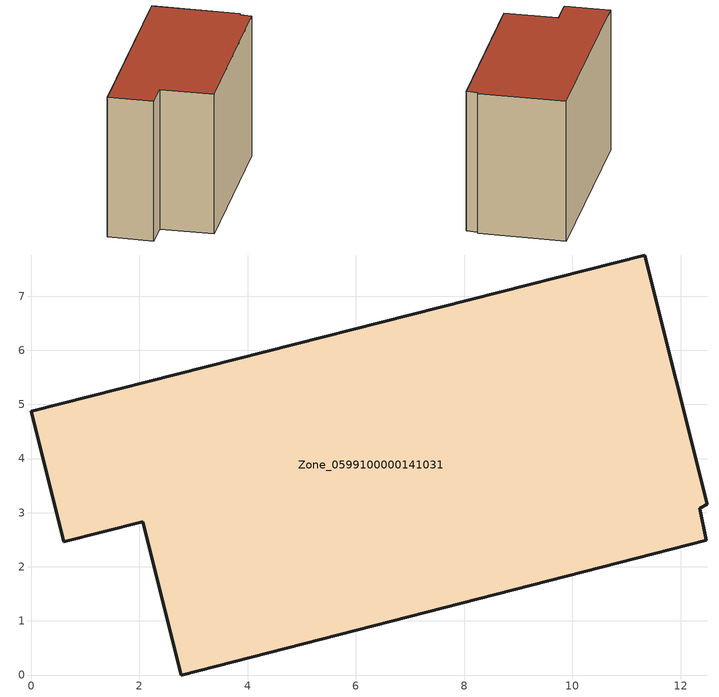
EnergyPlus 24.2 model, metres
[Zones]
Zone_0599100000141031
 floor ground (C_G): 0,4.87 11.34,7.76 12.49,3.16 12.35,3.08 12.47,2.49 2.77,0 2.06,2.83 0.6,2.46 z0
 wall outside (C_F): 11.34,7.76 0,4.87 0.6,2.46 2.06,2.83 2.77,0 12.47,2.49 12.35,3.08 12.49,3.16 11.34,7.76 z0:8.04
 roof outside (C_R): 12.47,2.49 12.35,3.08 12.49,3.16 11.34,7.76 0,4.87 0.6,2.46 2.06,2.83 2.77,0 z8.04
[BUILDING]
Pand.0599100000141031: North Axis=0; Terrain=City; Loads Convergence Tolerance Value=0.04; Temperature Convergence Tolerance Value=0.4; Solar Distribution=FullExterior; Maximum Number of Warmup Days=25; Minimum Number of Warmup Days=1
[Site:Location]
Rotterdam.The.Hague.AP_ZH_NLD Design_Conditions: Latitude=51.96; Longitude=4.45; Time Zone=1; Elevation=-4.5
[SITE:GROUNDTEMPERATURE:BUILDINGSURFACE]
18, 18, 18, 18, 18, 18, 18, 18, 18, 18, 18, 18
[MATERIAL] Thermal Absorptance=0.9; Solar Absorptance=0.7; Visible Absorptance=0.7
Name | Roughness | Thickness | Conductivity | Density | Specific Heat
G.TI.1975-1991 | MediumSmooth | 0.15 | 0.288461 | 540 | 1210
F.TI.1975-1991 | Rough | 0.3 | 0.230769 | 1920 | 840
R.TI.1975-1991 | MediumRough | 0.2 | 0.153846 | 1500 | 1000
[CONSTRUCTION]
C_G: G.TI.1975-1991
C_F: F.TI.1975-1991
C_R: R.TI.1975-1991
[ZONE]
Zone_0599100000141031: Type=1; Multiplier=1; Ceiling Height=Autocalculate; Volume=Autocalculate; Floor Area=autocalculate; Part of Total Floor Area=Yes
[ZONEINFILTRATION:DESIGNFLOWRATE]
Infil_Zone_0599100000141031: Zone or ZoneList or Space or SpaceList=Zone_0599100000141031; Schedule=AlwaysOn; Design Flow Rate Calculation Method=Flow/Area; Flow Rate per Floor Area=0.003; Constant Term Coefficient=1; Temperature Term Coefficient=0; Velocity Term Coefficient=0; Velocity Squared Term Coefficient=0
[HVACTEMPLATE:ZONE:IDEALLOADSAIRSYSTEM]
Zone_0599100000141031: Maximum Heating Supply Air Temperature=50; Minimum Cooling Supply Air Temperature=13; Maximum Heating Supply Air Humidity Ratio=0.0156; Minimum Cooling Supply Air Humidity Ratio=0.0077; Heating Limit=NoLimit; Cooling Limit=NoLimit; Dehumidification Control Type=ConstantSensibleHeatRatio; Cooling Sensible Heat Ratio=0.7; Dehumidification Setpoint=60; Humidification Control Type=None; Humidification Setpoint=30; Outdoor Air Method=None; Outdoor Air Flow Rate per Person=0.00944; Outdoor Air Flow Rate per Zone Floor Area=0; Outdoor Air Flow Rate per Zone=0; Demand Controlled Ventilation Type=None; Outdoor Air Economizer Type=NoEconomizer; Heat Recovery Type=None; Sensible Heat Recovery Effectiveness=0.7; Latent Heat Recovery Effectiveness=0.65
[ZONECONTROL:THERMOSTAT]
ThermostatControl_Zone_0599100000141031: Zone or ZoneList=Zone_0599100000141031; Control Type Schedule=DualSetpointControlType; Control 1=Thermostat_Zone_0599100000141031; Temperature Difference Between Cutout And Setpoint=0
[THERMOSTATSETPOINT:DUALSETPOINT]
Thermostat_Zone_0599100000141031: Heating Setpoint Temperature Schedule=HeatingSetpoint_Zone_0599100000141031; Cooling Setpoint Temperature Schedule=CoolingSetpoint_Zone_0599100000141031
[SCHEDULE:COMPACT]
HeatingSetpoint_Zone_0599100000141031: Through: 12/31, For: AllDays, Until: 24:00, 21
CoolingSetpoint_Zone_0599100000141031: Through: 12/31, For: AllDays, Until: 24:00, 24
DualSetpointControlType: Through: 12/31, For: AllDays, Until: 24:00, 4
AlwaysOn: Through: 12/31, For: AllDays, Until: 24:00, 1
